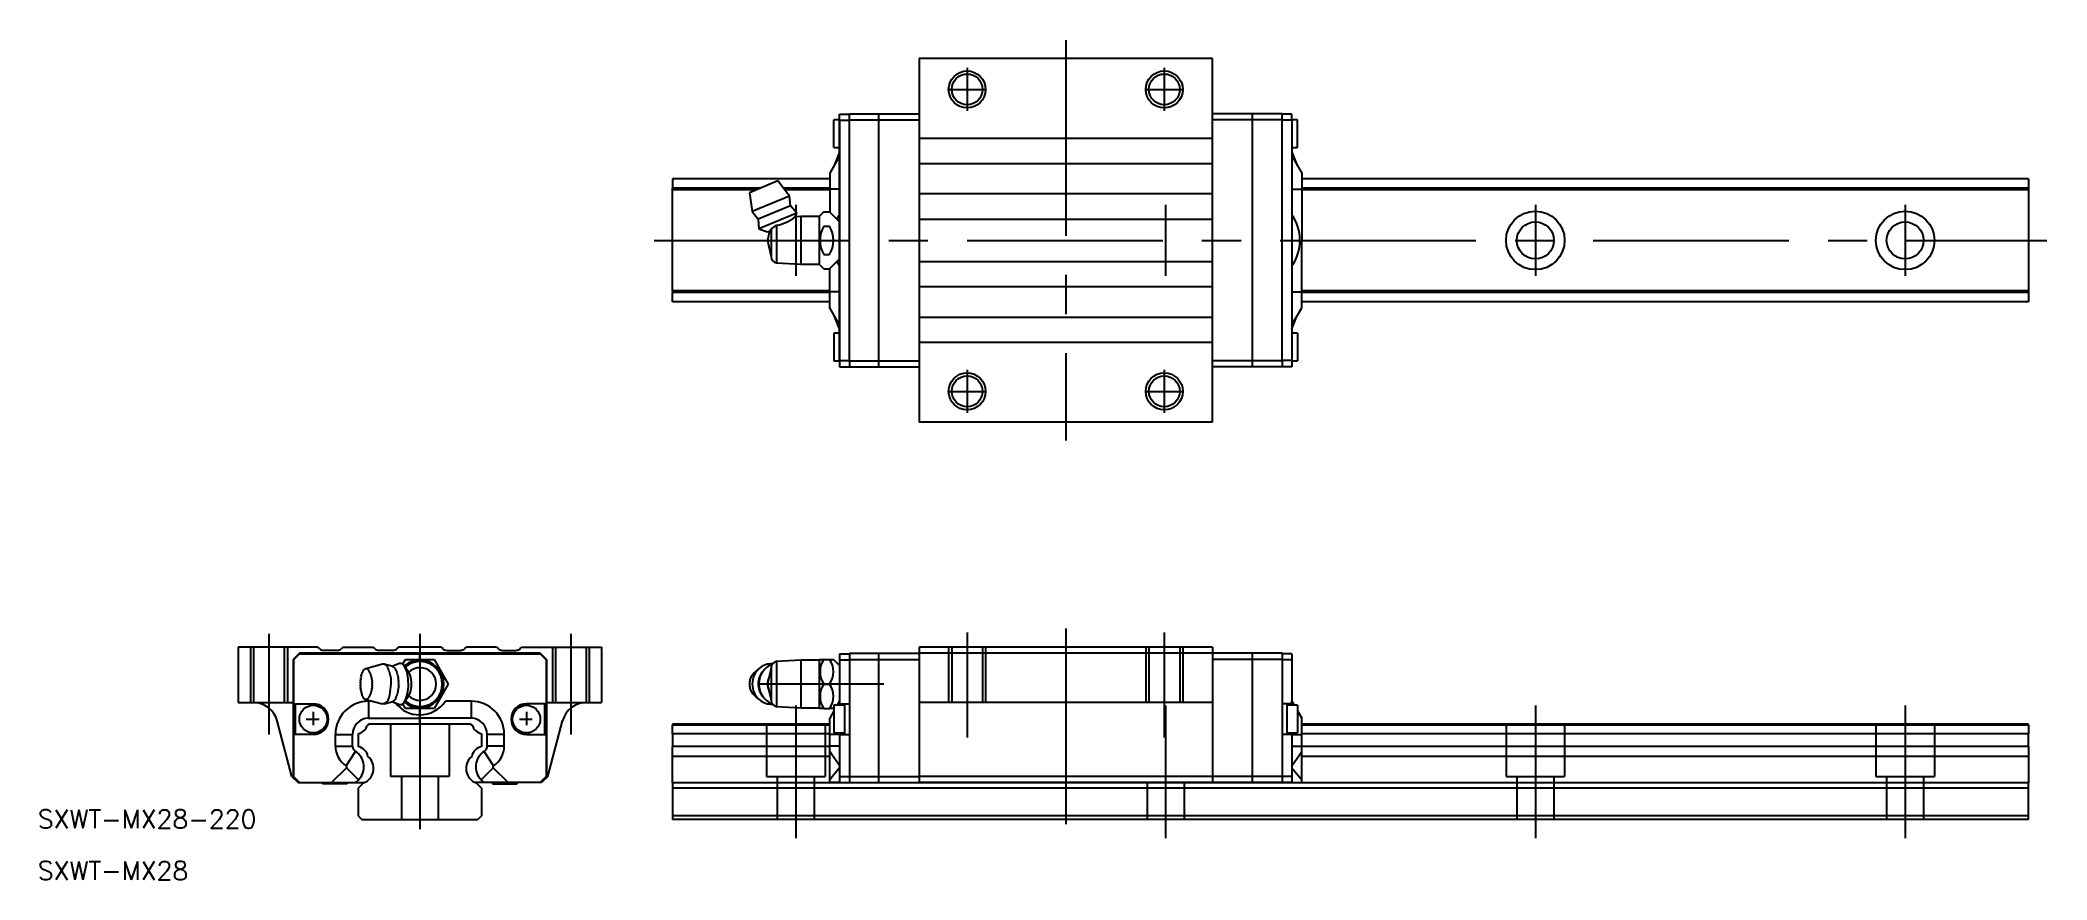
# Model space of a CAD drawing. Extents: x -62 to 264, y -10 to 126.
import ezdxf

# ---------------------------------------------------------------- set-up
doc = ezdxf.new("R2010")
doc.units = 0
doc.linetypes.add('CENTER', pattern=[50.8, 31.75, -6.35, 6.35, -6.35])
doc.linetypes.add('DASHED', pattern=[19.05, 12.7, -6.35])
doc.layers.get('0').update_dxf_attribs({"linetype": 'CONTINUOUS'})
doc.layers.add('CENTER', color=1, linetype='CENTER')
doc.styles.get("Standard").update_dxf_attribs({"font": 'txt.shx', "height": 3, "bigfont": 'bigfont.shx'})

msp = doc.modelspace()

# ---------------------------------------------------------------- linework, layer by layer
at = {"color": 7, "linetype": 'CONTINUOUS'}
for p, q in [((128.6, 123.5), (81, 123.5)), ((81, 123.5), (81, 64.5)), ((128.6, 64.5), (128.6, 123.5)), ((68.1, 114.5), (69.7, 114.5)), ((68.1, 114.5), (69.7, 114.5)), ((68.1, 113.5), (68.1, 114.5)), ((68.1, 113.5), (68.1, 114.5)), ((69.7, 114.55), (81, 114.55)), ((69.7, 113.55), (69.7, 114.55)), ((74.5, 73.45), (74.5, 114.55)), ((139.9, 114.55), (128.6, 114.55)), ((135.1, 73.45), (135.1, 114.55)), ((139.9, 113.55), (139.9, 114.55)), ((141.5, 114.5), (139.9, 114.5)), ((141.5, 113.5), (141.5, 114.5)), ((67.2, 109.05), (67.2, 113.55)), ((68.1, 113.55), (67.2, 113.55)), ((68.1, 94), (68.1, 113.5)), ((68.1, 113.5), (68.1, 94)), ((68.1, 113.5), (69.7, 113.5)), ((68.1, 113.5), (69.7, 113.5)), ((69.7, 74.45), (69.7, 113.55)), ((69.7, 113.55), (81, 113.55)), ((139.9, 113.55), (128.6, 113.55)), ((139.9, 74.45), (139.9, 113.55)), ((141.5, 113.5), (139.9, 113.5)), ((142.4, 113.55), (141.5, 113.55)), ((141.5, 113.5), (141.5, 74.5)), ((142.4, 109.05), (142.4, 113.55)), ((68.1, 107.7), (66.5, 104.93)), ((68.1, 107.7), (66.5, 104.93)), ((67.2, 109.05), (68.1, 109.05)), ((68.1, 108.33), (67.22, 106.17)), ((68.1, 108.33), (67.22, 106.17)), ((128.6, 110.55), (81, 110.55)), ((141.5, 109.05), (142.4, 109.05)), ((141.5, 108.33), (142.38, 106.17)), ((141.5, 107.7), (143.1, 104.93)), ((66.5, 104.93), (66.5, 102.33)), ((66.5, 104.93), (66.5, 102.33)), ((81, 106.45), (128.6, 106.45)), ((143.1, 104.93), (143.1, 102.33)), ((66.5, 104), (41, 104)), ((41, 104), (41, 102.48)), ((55.32, 102.48), (41, 102.48)), ((41, 102.2), (41, 102.48)), ((41, 85.8), (41, 102.2)), ((54.63, 102.2), (41, 102.2)), ((58.11, 103.64), (53.49, 101.73)), ((53.49, 101.73), (53.94, 98.67)), ((59.96, 101.16), (53.94, 98.67)), ((59.96, 101.16), (58.11, 103.64)), ((66.5, 102.48), (58.98, 102.48)), ((66.5, 102.2), (59.19, 102.2)), ((60.14, 99.61), (59.96, 101.16)), ((68.1, 102.33), (66.5, 102.33)), ((68.1, 102.33), (66.5, 102.33)), ((66.5, 102.33), (66.5, 98.6)), ((66.5, 102.33), (66.5, 98.6)), ((128.6, 101.55), (81, 101.55)), ((141.5, 102.33), (143.1, 102.33)), ((261, 104), (143.1, 104)), ((261, 102.48), (143.1, 102.48)), ((143.1, 102.33), (143.1, 94)), ((261, 102.2), (143.1, 102.2)), ((261, 104), (261, 87.6)), ((53.94, 98.67), (54.91, 97.44)), ((60.14, 99.61), (54.91, 97.44)), ((61.18, 98.42), (55.01, 95.86)), ((61.18, 98.42), (60.14, 99.61)), ((60.91, 97.82), (61.18, 98.42)), ((61.8, 97.87), (60.91, 97.82)), ((60.91, 97.82), (60.91, 97.82)), ((60.91, 97.82), (60.91, 97.82)), ((61.8, 97.87), (61.8, 90.13)), ((64.8, 97.87), (61.8, 97.87)), ((65.54, 98.62), (64.8, 97.87)), ((64.8, 97.87), (64.8, 90.13)), ((65.54, 98.62), (66.48, 98.62)), ((68.1, 97), (66.48, 98.62)), ((54.91, 97.44), (55.01, 95.86)), ((55.01, 95.86), (56.4, 95.36)), ((56.4, 95.36), (56.88, 95.55)), ((56.74, 95.5), (56.4, 94)), ((56.88, 95.55), (57, 95.81)), ((57, 95.81), (57.88, 96.45)), ((57, 95.81), (57, 91.35)), ((57.88, 96.45), (57.88, 90.36)), ((65.54, 96.31), (66.48, 96.31)), ((81, 97.45), (128.6, 97.45)), ((56.4, 94), (57, 91.35)), ((65.54, 91.69), (66.48, 91.69)), ((68.1, 74.5), (68.1, 94)), ((68.1, 94), (68.1, 74.5)), ((68.1, 94), (68.1, 74.5)), ((68.1, 94), (69.7, 94)), ((143.1, 94), (142.77, 94)), ((143.1, 85.67), (143.1, 94)), ((57.88, 90.36), (61.8, 90.13)), ((61.8, 90.13), (64.8, 90.13)), ((64.8, 90.13), (65.54, 89.38)), ((65.54, 89.38), (66.48, 89.38)), ((66.48, 89.38), (68.1, 91)), ((66.5, 85.67), (66.5, 89.4)), ((66.5, 85.67), (66.5, 89.4)), ((66.5, 85.67), (66.5, 89.4)), ((81, 90.55), (128.6, 90.55)), ((66.5, 85.8), (41, 85.8)), ((41, 85.8), (41, 85.52)), ((66.5, 85.52), (41, 85.52)), ((41, 84), (41, 85.52)), ((68.1, 85.67), (66.5, 85.67)), ((68.1, 85.67), (66.5, 85.67)), ((68.1, 85.67), (66.5, 85.67)), ((66.5, 83.07), (66.5, 85.67)), ((66.5, 83.07), (66.5, 85.67)), ((66.5, 83.07), (66.5, 85.67)), ((128.6, 86.45), (81, 86.45)), ((141.5, 85.67), (143.1, 85.67)), ((261, 85.8), (143.1, 85.8)), ((143.1, 83.07), (143.1, 85.67)), ((261, 85.52), (143.1, 85.52)), ((261, 87.6), (261, 84)), ((66.5, 84), (41, 84)), ((68.1, 80.3), (66.5, 83.07)), ((68.1, 80.3), (66.5, 83.07)), ((68.1, 80.3), (66.5, 83.07)), ((68.1, 79.67), (67.22, 81.83)), ((68.1, 79.67), (67.22, 81.83)), ((68.1, 79.67), (67.22, 81.83)), ((81, 81.55), (128.6, 81.55)), ((141.5, 80.3), (143.1, 83.07)), ((141.5, 79.67), (142.38, 81.83)), ((261, 84), (143.1, 84)), ((67.2, 78.95), (67.2, 74.45)), ((68.1, 78.95), (67.2, 78.95)), ((142.4, 78.95), (141.5, 78.95)), ((142.4, 78.95), (142.4, 74.45)), ((128.6, 77.45), (81, 77.45)), ((67.2, 74.45), (68.1, 74.45)), ((68.1, 74.5), (69.7, 74.5)), ((68.1, 74.5), (69.7, 74.5)), ((68.1, 74.5), (69.7, 74.5)), ((68.1, 74.5), (68.1, 73.5)), ((68.1, 74.5), (68.1, 73.5)), ((68.1, 74.5), (68.1, 73.5)), ((68.1, 73.5), (69.7, 73.5)), ((68.1, 73.5), (69.7, 73.5)), ((68.1, 73.5), (69.7, 73.5)), ((69.7, 74.45), (81, 74.45)), ((69.7, 74.45), (69.7, 73.45)), ((69.7, 73.45), (81, 73.45)), ((139.9, 74.45), (128.6, 74.45)), ((139.9, 73.45), (128.6, 73.45)), ((141.5, 74.5), (139.9, 74.5)), ((139.9, 74.45), (139.9, 73.45)), ((141.5, 73.5), (139.9, 73.5)), ((141.5, 74.5), (141.5, 73.5)), ((141.5, 74.45), (142.4, 74.45)), ((128.6, 64.5), (81, 64.5)), ((-16.55, 28), (-29.5, 28)), ((-29.5, 28), (-29.5, 19)), ((-19.55, 27), (-20.55, 26)), ((-19.5, 26.9), (-20.5, 25.9)), ((-19.5, 26.9), (-20.5, 25.9)), ((19.55, 27), (-19.55, 27)), ((0, 26.9), (-19.5, 26.9)), ((-19.5, 26.9), (0, 26.9)), ((-16.29, 27.74), (-16.55, 28)), ((-13.41, 27.45), (-15.59, 27.45)), ((-12.45, 28), (-12.71, 27.74)), ((-12.45, 28), (-7.55, 28)), ((-7.29, 27.74), (-7.55, 28)), ((-4.41, 27.45), (-6.59, 27.45)), ((-3.45, 28), (-3.71, 27.74)), ((3.45, 28), (-3.45, 28)), ((19.5, 26.9), (0, 26.9)), ((0, 26.9), (19.5, 26.9)), ((0, 26.9), (19.5, 26.9)), ((0, 26), (0, 26.9)), ((3.45, 28), (3.71, 27.74)), ((4.41, 27.45), (6.59, 27.45)), ((7.29, 27.74), (7.55, 28)), ((12.45, 28), (7.55, 28)), ((12.45, 28), (12.71, 27.74)), ((13.41, 27.45), (15.59, 27.45)), ((16.29, 27.74), (16.55, 28)), ((16.55, 28), (29.5, 28)), ((19.5, 26.9), (20.5, 25.9)), ((19.5, 26.9), (20.5, 25.9)), ((19.5, 26.9), (20.5, 25.9)), ((19.55, 27), (20.55, 26)), ((29.5, 28), (29.5, 19)), ((68.1, 26.9), (68.1, 25.9)), ((68.1, 26.9), (68.1, 25.9)), ((68.1, 26.9), (68.1, 25.9)), ((68.1, 26.9), (69.7, 26.9)), ((68.1, 26.9), (69.7, 26.9)), ((68.1, 26.9), (69.7, 26.9)), ((69.7, 27), (81, 27)), ((69.7, 27), (69.7, 26)), ((74.5, 6), (74.5, 27)), ((128.6, 28), (81, 28)), ((81, 28), (81, 27)), ((128.6, 27), (81, 27)), ((81, 27), (81, 20.5)), ((128.6, 28), (128.6, 27)), ((128.6, 27), (128.6, 20.5)), ((139.9, 27), (128.6, 27)), ((135.1, 6), (135.1, 27)), ((139.9, 27), (139.9, 26)), ((141.5, 26.9), (139.9, 26.9)), ((141.5, 26.9), (141.5, 25.9)), ((-20.55, 26), (-20.55, 7)), ((-20.5, 25.9), (-20.5, 18.8)), ((-20.5, 25.9), (-20.5, 18.8)), ((-6.04, 25.24), (-8.78, 24.49)), ((-4.4, 24.82), (-5.77, 25.24)), ((-3.32, 25.31), (-4.54, 24.86)), ((-2.77, 25.2), (-2.31, 26)), ((-2.14, 24.42), (-2.56, 24.98)), ((-2.31, 26), (2.31, 26)), ((-1.81, 23.93), (-2.14, 24.42)), ((-1.55, 23.43), (-1.81, 23.93)), ((2.31, 26), (4.62, 22)), ((20.5, 25.9), (20.5, 18.8)), ((20.5, 25.9), (20.5, 18.8)), ((20.5, 25.9), (20.5, 18.8)), ((20.55, 26), (20.55, 7)), ((55.11, 24.58), (54.39, 23.98)), ((57, 24.65), (56.4, 22)), ((57, 24.65), (57, 19.35)), ((61.8, 25.88), (57.88, 25.64)), ((57.88, 25.64), (57.88, 18.36)), ((61.8, 25.88), (61.8, 18.13)), ((64.8, 25.88), (61.8, 25.88)), ((64.92, 26), (64.8, 25.88)), ((64.8, 25.88), (64.8, 18.13)), ((64.92, 26), (65.54, 26)), ((65.54, 26), (66.48, 26)), ((66.48, 26), (67.1, 26)), ((68.1, 25), (67.1, 26)), ((68.1, 25.9), (68.1, 18.8)), ((68.1, 25.9), (68.1, 18.8)), ((68.1, 25.9), (68.1, 18.8)), ((68.1, 25.9), (69.7, 25.9)), ((68.1, 25.9), (69.7, 25.9)), ((68.1, 25.9), (69.7, 25.9)), ((69.7, 26), (69.7, 7)), ((69.7, 26), (81, 26)), ((139.9, 26), (128.6, 26)), ((139.9, 26), (139.9, 7)), ((141.5, 25.9), (139.9, 25.9)), ((141.5, 25.9), (141.5, 18.8)), ((-2.56, 19.02), (-2.14, 19.58)), ((-2.14, 19.58), (-1.81, 20.07)), ((-1.81, 20.07), (-1.55, 20.57)), ((4.62, 22), (2.31, 18)), ((56.4, 22), (57, 19.35)), ((65.54, 22), (66.48, 22)), ((81, 20.5), (81, 7)), ((128.6, 20.5), (128.6, 7)), ((-29.5, 19), (-20.55, 19)), ((-20.5, 18.8), (-17.3, 18.8)), ((-20.5, 18.8), (-17.3, 18.8)), ((-20.25, 18.8), (-20.25, 13.8)), ((-20.25, 18.8), (-20.25, 13.8)), ((-8.78, 19.51), (-6.04, 18.76)), ((-8.33, 19.2), (-8.33, 16.43)), ((-8.33, 19.2), (-8.33, 16.43)), ((-8.33, 16.43), (0, 16.43)), ((-8.33, 16.43), (0, 16.43)), ((-5.77, 18.76), (-4.4, 19.18)), ((-4.54, 19.14), (-3.32, 18.69)), ((-2.31, 18), (-2.77, 18.8)), ((2.31, 18), (-2.31, 18)), ((0, 17), (0, 18)), ((0, 16.43), (0, 17)), ((0, 16.43), (0, 17)), ((0, 16.43), (0, 17)), ((8.33, 16.43), (0, 16.43)), ((8.33, 16.43), (0, 16.43)), ((8.33, 16.43), (0, 16.43)), ((0, 15.5), (0, 16.43)), ((8.33, 19.2), (4.14, 19.2)), ((8.33, 19.2), (4.14, 19.2)), ((8.33, 19.2), (4.14, 19.2)), ((8.33, 19.2), (8.33, 16.43)), ((8.33, 19.2), (8.33, 16.43)), ((8.33, 19.2), (8.33, 16.43)), ((20.5, 18.8), (17.3, 18.8)), ((20.5, 18.8), (17.3, 18.8)), ((20.5, 18.8), (17.3, 18.8)), ((20.25, 18.8), (20.25, 13.8)), ((20.25, 18.8), (20.25, 13.8)), ((20.55, 19), (29.5, 19)), ((57.88, 18.36), (61.8, 18.13)), ((61.8, 18.13), (64.8, 18.13)), ((64.8, 18.13), (64.92, 18)), ((65.54, 18), (64.92, 18)), ((65.54, 18), (66.48, 18)), ((67.1, 18), (66.48, 18)), ((67.2, 17.64), (66.5, 16.43)), ((67.2, 17.64), (66.5, 16.43)), ((67.2, 17.64), (66.5, 16.43)), ((66.5, 13.83), (66.5, 16.43)), ((66.5, 13.83), (66.5, 16.43)), ((66.5, 13.83), (66.5, 16.43)), ((67.1, 18), (67.2, 18.1)), ((67.2, 18.55), (67.2, 14.05)), ((68.9, 18.55), (67.2, 18.55)), ((67.65, 18.55), (67.83, 18.73)), ((68.1, 19.2), (67.72, 18.55)), ((68.1, 19.2), (67.72, 18.55)), ((68.1, 19.2), (67.72, 18.55)), ((68.1, 18.55), (68.1, 18.8)), ((68.1, 18.55), (68.1, 18.8)), ((68.1, 18.55), (68.1, 18.8)), ((68.1, 18.8), (69.7, 18.8)), ((68.1, 18.8), (69.7, 18.8)), ((68.1, 18.8), (69.7, 18.8)), ((68.9, 18.8), (68.9, 13.8)), ((68.9, 18.8), (68.9, 13.8)), ((128.6, 19), (81, 19)), ((141.5, 18.8), (139.9, 18.8)), ((140.7, 18.8), (140.7, 13.8)), ((142.4, 18.55), (140.7, 18.55)), ((141.5, 19.2), (141.88, 18.55)), ((141.5, 18.55), (141.5, 18.8)), ((142.4, 18.55), (142.4, 14.05)), ((142.4, 17.64), (143.1, 16.43)), ((143.1, 13.83), (143.1, 16.43)), ((-20.75, 7), (-23.17, 16.04)), ((-20.5, 13.8), (-20.5, 7)), ((-20.5, 13.8), (-20.5, 7)), ((-17.3, 13.8), (-20.5, 13.8)), ((-17.3, 13.8), (-20.5, 13.8)), ((-13.7, 13.83), (-10.93, 13.83)), ((-13.7, 13.83), (-10.93, 13.83)), ((-13.7, 11.92), (-13.7, 13.83)), ((-13.7, 11.92), (-13.7, 13.83)), ((-10.93, 11.92), (-10.93, 13.83)), ((-10.93, 11.92), (-10.93, 13.83)), ((-10, 13.94), (-10, 11.86)), ((-8.2, 15.5), (-8.48, 15.34)), ((8.2, 15.5), (-8.2, 15.5)), ((8.2, 15.5), (8.48, 15.34)), ((10, 13.94), (10, 11.86)), ((13.7, 13.83), (10.93, 13.83)), ((13.7, 13.83), (10.93, 13.83)), ((13.7, 13.83), (10.93, 13.83)), ((10.93, 11.92), (10.93, 13.83)), ((10.93, 11.92), (10.93, 13.83)), ((10.93, 11.92), (10.93, 13.83)), ((13.7, 11.92), (13.7, 13.83)), ((13.7, 11.92), (13.7, 13.83)), ((13.7, 11.92), (13.7, 13.83)), ((17.3, 13.8), (20.5, 13.8)), ((17.3, 13.8), (20.5, 13.8)), ((17.3, 13.8), (20.5, 13.8)), ((20.5, 13.8), (20.5, 7)), ((20.5, 13.8), (20.5, 7)), ((20.5, 13.8), (20.5, 7)), ((20.75, 7), (23.17, 16.04)), ((66.5, 15.5), (41, 15.5)), ((41, 15.5), (41, 15.34)), ((66.5, 15.34), (41, 15.34)), ((41, 13.94), (41, 15.34)), ((66.5, 13.94), (41, 13.94)), ((41, 13.94), (41, 11.86)), ((68.1, 13.83), (66.5, 13.83)), ((68.1, 13.83), (66.5, 13.83)), ((68.1, 13.83), (66.5, 13.83)), ((66.5, 11.92), (66.5, 13.83)), ((66.5, 11.92), (66.5, 13.83)), ((66.5, 11.92), (66.5, 13.83)), ((67.2, 14.05), (68.9, 14.05)), ((68.1, 13.8), (68.1, 14.05)), ((68.1, 13.8), (68.1, 14.05)), ((68.1, 13.8), (68.1, 14.05)), ((68.1, 13.8), (68.1, 7)), ((68.1, 13.8), (68.1, 7)), ((68.1, 13.8), (68.1, 7)), ((68.1, 13.8), (69.7, 13.8)), ((68.1, 13.8), (69.7, 13.8)), ((68.1, 13.8), (69.7, 13.8)), ((141.5, 13.8), (139.9, 13.8)), ((140.7, 14.05), (142.4, 14.05)), ((141.5, 13.8), (141.5, 14.05)), ((141.5, 13.83), (143.1, 13.83)), ((141.5, 13.8), (141.5, 7)), ((261, 15.5), (143.1, 15.5)), ((261, 15.34), (143.1, 15.34)), ((261, 13.94), (143.1, 13.94)), ((143.1, 11.92), (143.1, 13.83)), ((261, 15.34), (261, 15.5)), ((261, 15.34), (261, 13.94)), ((261, 11.86), (261, 13.94)), ((-13.7, 11.92), (-10.93, 11.92)), ((-13.7, 11.92), (-10.93, 11.92)), ((-11.95, 8.73), (-10.46, 11.07)), ((-11.95, 8.73), (-10.46, 11.07)), ((11.95, 8.73), (10.46, 11.07)), ((11.95, 8.73), (10.46, 11.07)), ((11.95, 8.73), (10.46, 11.07)), ((13.7, 11.92), (10.93, 11.92)), ((13.7, 11.92), (10.93, 11.92)), ((13.7, 11.92), (10.93, 11.92)), ((66.5, 11.86), (41, 11.86)), ((41, 10.24), (41, 11.86)), ((41, 5.95), (41, 10.24)), ((66.5, 10.24), (41, 10.24)), ((68.1, 11.92), (66.5, 11.92)), ((68.1, 11.92), (66.5, 11.92)), ((68.1, 11.92), (66.5, 11.92)), ((66.5, 11.07), (66.5, 11.92)), ((66.5, 11.07), (66.5, 11.92)), ((66.5, 11.07), (66.5, 11.92)), ((68.1, 8.73), (66.5, 11.07)), ((68.1, 8.73), (66.5, 11.07)), ((68.1, 8.73), (66.5, 11.07)), ((66.5, 6.46), (66.5, 11.07)), ((66.5, 6.46), (66.5, 11.07)), ((66.5, 6.46), (66.5, 11.07)), ((141.5, 11.92), (143.1, 11.92)), ((141.5, 8.73), (143.1, 11.07)), ((143.1, 11.07), (143.1, 11.92)), ((261, 11.86), (143.1, 11.86)), ((143.1, 6.46), (143.1, 11.07)), ((261, 10.24), (143.1, 10.24)), ((261, 11.86), (261, 10.24)), ((261, 10.24), (261, 5.95)), ((-20.75, 7), (-19.75, 6)), ((-20.55, 7), (-19.55, 6)), ((-20.5, 7), (-19.5, 6)), ((-20.5, 7), (-19.5, 6)), ((-14.33, 6), (-11.91, 8.42)), ((-14.33, 6), (-11.91, 8.42)), ((-11.91, 8.42), (-9.95, 6.46)), ((-11.91, 8.42), (-9.95, 6.46)), ((11.91, 8.42), (9.95, 6.46)), ((11.91, 8.42), (9.95, 6.46)), ((11.91, 8.42), (9.95, 6.46)), ((14.33, 6), (11.91, 8.42)), ((14.33, 6), (11.91, 8.42)), ((14.33, 6), (11.91, 8.42)), ((20.5, 7), (19.5, 6)), ((20.5, 7), (19.5, 6)), ((20.5, 7), (19.5, 6)), ((20.55, 7), (19.55, 6)), ((20.75, 7), (19.75, 6)), ((68.1, 8.42), (66.5, 6.46)), ((68.1, 8.42), (66.5, 6.46)), ((68.1, 8.42), (66.5, 6.46)), ((68.1, 7), (68.1, 6)), ((68.1, 7), (68.1, 6)), ((68.1, 7), (68.1, 6)), ((68.1, 7), (69.7, 7)), ((68.1, 7), (69.7, 7)), ((68.1, 7), (69.7, 7)), ((69.7, 7), (69.7, 6)), ((69.7, 7), (81, 7)), ((128.6, 7), (81, 7)), ((81, 7), (81, 6)), ((128.6, 7), (128.6, 6)), ((139.9, 7), (128.6, 7)), ((139.9, 7), (139.9, 6)), ((141.5, 7), (139.9, 7)), ((141.5, 8.42), (143.1, 6.46)), ((141.5, 7), (141.5, 6)), ((-19.75, 6), (-19.55, 6)), ((-19.55, 6), (-19.5, 6)), ((-19.5, 6), (-14.33, 6)), ((-19.5, 6), (-14.33, 6)), ((-15.8, 6), (-15.8, 5.8)), ((-11.8, 5.8), (-15.8, 5.8)), ((-14.33, 6), (-10.42, 6)), ((-14.33, 6), (-10.42, 6)), ((-11.8, 5.8), (-11.8, 6)), ((-10.42, 6), (-9.95, 6.46)), ((-10.42, 6), (-9.95, 6.46)), ((-10.42, 6), (-9.02, 6)), ((-10.42, 6), (-9.02, 6)), ((-9.15, 5.95), (-10, 5.1)), ((-10, 5.1), (-10, 0.6)), ((10.42, 6), (9.02, 6)), ((10.42, 6), (9.02, 6)), ((10.42, 6), (9.02, 6)), ((9.15, 5.95), (10, 5.1)), ((10.42, 6), (9.95, 6.46)), ((10.42, 6), (9.95, 6.46)), ((10.42, 6), (9.95, 6.46)), ((10, 5.1), (10, 0.6)), ((14.33, 6), (10.42, 6)), ((14.33, 6), (10.42, 6)), ((14.33, 6), (10.42, 6)), ((11.8, 6), (11.8, 5.8)), ((11.8, 5.8), (15.8, 5.8)), ((19.5, 6), (14.33, 6)), ((19.5, 6), (14.33, 6)), ((19.5, 6), (14.33, 6)), ((15.8, 5.8), (15.8, 6)), ((19.55, 6), (19.5, 6)), ((19.75, 6), (19.55, 6)), ((261, 5.95), (41, 5.95)), ((41, 5.95), (41, 5.1)), ((261, 5.1), (41, 5.1)), ((41, 5.1), (41, 0.6)), ((66.5, 6), (66.5, 6.46)), ((66.5, 6), (66.5, 6.46)), ((66.5, 6), (66.5, 6.46)), ((68.1, 6), (66.5, 6)), ((68.1, 6), (66.5, 6)), ((68.1, 6), (66.5, 6)), ((68.1, 6), (69.7, 6)), ((68.1, 6), (69.7, 6)), ((68.1, 6), (69.7, 6)), ((69.7, 6), (81, 6)), ((128.6, 6), (81, 6)), ((139.9, 6), (128.6, 6)), ((141.5, 6), (139.9, 6)), ((141.5, 6), (143.1, 6)), ((143.1, 6), (143.1, 6.46)), ((261, 5.1), (261, 5.95)), ((261, 0.6), (261, 5.1)), ((-10, 0.6), (-9.4, 0)), ((-9.4, 0), (9.4, 0)), ((10, 0.6), (9.4, 0)), ((261, 0.6), (41, 0.6)), ((41, 0.6), (41, 0)), ((261, 0), (41, 0)), ((261, 0), (261, 0.6))]:
    msp.add_line(p, q, dxfattribs=at)
at = {"color": 3, "linetype": 'DASHED'}
for p, q in [((-27.5, 28), (-27.5, 19)), ((-27, 28), (-27, 19)), ((-22, 28), (-22, 19)), ((-21.5, 28), (-21.5, 19)), ((21.5, 28), (21.5, 19)), ((22, 28), (22, 19)), ((27, 28), (27, 19)), ((27.5, 28), (27.5, 19)), ((85.8, 28), (85.8, 19)), ((86.3, 28), (86.3, 19)), ((91.3, 28), (91.3, 19)), ((91.8, 28), (91.8, 19)), ((117.8, 28), (117.8, 19)), ((118.3, 28), (118.3, 19)), ((123.3, 28), (123.3, 19)), ((123.8, 28), (123.8, 19)), ((-27.25, 19), (-21.75, 19)), ((-4.75, 15.5), (-4.75, 7)), ((4.75, 15.5), (4.75, 7)), ((56.25, 15.5), (56.25, 7)), ((65.75, 15.5), (65.75, 7)), ((176.25, 15.5), (176.25, 7)), ((185.75, 15.5), (185.75, 7)), ((236.25, 15.5), (236.25, 7)), ((245.75, 15.5), (245.75, 7)), ((4.75, 7), (-4.75, 7)), ((-3, 7), (-3, 0)), ((3, 7), (3, 0)), ((56.25, 7), (65.75, 7)), ((58, 7), (58, 0)), ((64, 7), (64, 0)), ((176.25, 7), (185.75, 7)), ((178, 7), (178, 0)), ((184, 7), (184, 0)), ((236.25, 7), (245.75, 7)), ((238, 7), (238, 0)), ((244, 7), (244, 0)), ((118, 6), (118, 0)), ((124, 6), (124, 0))]:
    msp.add_line(p, q, dxfattribs=at)
at = {"linetype": 'CONTINUOUS'}
for p, q in [((-5.77, 25.24), (-6.04, 25.24)), ((-5.77, 18.76), (-6.04, 18.76))]:
    msp.add_line(p, q, dxfattribs=at)
at = {"color": 3, "linetype": 'CONTINUOUS'}
for centre in [(88.8, 118.5), (120.8, 118.5), (88.8, 69.5), (120.8, 69.5)]:
    msp.add_circle(centre, 3, dxfattribs=at)
at = {"color": 7, "linetype": 'CONTINUOUS'}
for centre, radius in [((88.8, 118.5), 2.5), ((120.8, 118.5), 2.5), ((181, 94), 4.75), ((241, 94), 4.75), ((181, 94), 3), ((241, 94), 3), ((88.8, 69.5), 2.5), ((120.8, 69.5), 2.5), ((-17.3, 16.3), 2.25), ((17.3, 16.3), 2.25)]:
    msp.add_circle(centre, radius, dxfattribs=at)
for centre, radius, start, end in [((56.48, 103.55), 7.24, 281.1312, 307.648), ((71.24, 95.49), 4.11, 139.8147, 151.2732), ((71.24, 95.49), 4.11, 139.8147, 151.2732), ((136.1, 94.22), 6.67, 358.1073, 36.0009), ((69.55, 94), 4.62, 150.0092, 209.9908), ((62.48, 94), 4.62, 330.0001, 29.9999), ((58, 91.35), 1, 180, 263.2229), ((136.1, 93.78), 6.67, 323.9991, 1.8927), ((71.24, 92.51), 4.11, 208.7268, 220.1853), ((71.24, 92.51), 4.11, 208.7268, 220.1853), ((71.24, 92.51), 4.11, 208.7268, 220.1853), ((-15.59, 28.45), 1, 225, 270), ((-13.41, 28.45), 1, 270, 315), ((-6.59, 28.45), 1, 225, 270), ((-4.41, 28.45), 1, 270, 315), ((4.41, 28.45), 1, 225, 270), ((6.59, 28.45), 1, 270, 315), ((13.41, 28.45), 1, 225, 270), ((15.59, 28.45), 1, 270, 315), ((-7.84, 22.58), 1.77, 170.1836, 176.7047), ((-13.84, 23.62), 4.32, 350.1836, 352.8665), ((-7.89, 22.88), 1.68, 165.9229, 172.8665), ((-15.06, 24.67), 5.71, 345.9229, 347.9835), ((-7.99, 23.17), 1.51, 160.0922, 167.9835), ((-31.26, 31.6), 23.24, 340.0922, 340.6158), ((-8.23, 23.49), 1.18, 149.9462, 160.6158), ((-7.16, 22.88), 2.41, 144.2871, 149.9462), ((-8.72, 24), 0.49, 97.1639, 144.2871), ((-8.83, 23.86), 0.628, 42.7713, 85.8209), ((-9.66, 23.09), 1.76, 34.4113, 42.7713), ((-9.34, 23.31), 1.37, 24.8028, 34.4113), ((-13.66, 21.32), 6.13, 22.7591, 24.8028), ((-9.7, 22.98), 1.84, 16.1339, 22.7591), ((-41.36, 13.82), 34.79, 15.7913, 16.1339), ((-9.92, 22.71), 2.12, 10.2366, 15.7913), ((23.12, 28.68), 31.46, 190.2366, 190.607), ((-10.04, 22.47), 2.29, 5.5412, 10.607), ((-6.18, 24.24), 1.08, 21.0278, 67.2834), ((-25.74, 16.72), 22.03, 18.6519, 21.0278), ((-8.85, 22.42), 4.21, 354.2322, 18.6519), ((-4.99, 23.55), 1.39, 55.0676, 65.0564), ((-4.56, 24.16), 0.646, 25.4744, 55.0676), ((16.46, 34.18), 22.64, 205.4744, 206.7542), ((-5, 23.36), 1.4, 7.3483, 26.7542), ((21.44, 26.77), 25.26, 187.3483, 189.748), ((-3.14, 24.83), 0.511, 60.8171, 110.5992), ((-3.37, 24.42), 0.984, 34.9878, 60.8171), ((-5.21, 23.13), 3.23, 7.3525, 34.9878), ((0, 22), 3.88, 229.2393, 130.7607), ((0, 22), 3.64, 229.0058, 130.9942), ((-24.05, 20.7), 22.23, 3.3561, 7.3525), ((0, 22), 2.65, 226.8285, 133.1715), ((-6.66, 22), 5.31, 344.3386, 15.6614), ((56.24, 21.99), 2.75, 156.3696, 179.7225), ((55.95, 22.11), 2.43, 129.9202, 156.3696), ((57.39, 22.01), 3.45, 155.8923, 180.1998), ((57.24, 22.08), 3.29, 130.7852, 155.8923), ((58.04, 21.99), 3.14, 141.4466, 179.7942), ((58.47, 22.02), 3.46, 163.2854, 180.3436), ((56.96, 22.4), 2.86, 85.1547, 130.7852), ((58.61, 21.98), 3.61, 146.9357, 163.2854), ((58.2, 22.25), 3.11, 109.6894, 146.9357), ((58.8, 22), 2.4, 154.7068, 179.7781), ((58, 24.65), 1, 96.7771, 180), ((68.47, 24), 3.54, 145.6279, 214.3721), ((63.56, 24), 3.54, 325.6279, 34.3721), ((-7.82, 22.29), 1.81, 173.733, 180.0616), ((-13.35, 22.28), 3.71, 356.9724, 0.0616), ((-7.82, 21.99), 1.83, 176.9724, 183.2469), ((-13.35, 21.68), 3.72, 0.1617, 3.2469), ((-7.82, 21.69), 1.81, 180.1617, 186.4986), ((-13.47, 22.91), 3.87, 353.733, 356.7047), ((-13.49, 21.05), 3.89, 3.5403, 6.4986), ((-7.84, 21.4), 1.77, 183.5403, 190.0814), ((-13.88, 20.32), 4.37, 7.4277, 10.0814), ((-7.89, 21.1), 1.67, 187.4277, 194.4141), ((-15.23, 19.22), 5.9, 12.4183, 14.4141), ((-8, 20.81), 1.5, 192.4183, 200.4132), ((-42.96, 7.8), 35.8, 20.0721, 20.4132), ((-8.25, 20.48), 1.15, 200.0721, 211.1208), ((-7.48, 20.95), 2.06, 211.1208, 217.8884), ((-8.72, 19.98), 0.477, 217.8884, 242.119), ((-8.77, 19.89), 0.381, 242.119, 267.2598), ((-8.82, 20.11), 0.597, 273.2202, 298.7005), ((-8.81, 20.1), 0.589, 298.7005, 314.972), ((-9.53, 20.81), 1.59, 314.972, 324.4048), ((-9.31, 20.66), 1.33, 324.4048, 334.4057), ((-13.18, 22.51), 5.62, 334.4057, 336.6464), ((-9.68, 21), 1.81, 336.6464, 343.3865), ((-35.48, 28.7), 28.74, 343.3865, 343.8022), ((-9.91, 21.27), 2.1, 343.8022, 349.4059), ((26.22, 14.52), 34.65, 169.0693, 169.4059), ((-10.04, 21.52), 2.28, 349.0693, 354.1585), ((8.45, 24.26), 16.29, 185.5412, 186.2483), ((8.81, 19.59), 16.67, 173.4671, 174.1585), ((-10.11, 22.23), 2.37, 1.408, 6.2483), ((-10.1, 21.76), 2.37, 353.4671, 358.3172), ((5.9, 21.29), 13.64, 177.4766, 178.3172), ((5.83, 22.62), 13.57, 181.408, 182.2531), ((-10.13, 21.99), 2.4, 357.4766, 2.2531), ((-6.93, 20.49), 2.08, 304.0454, 352.8838), ((-79.96, 29.61), 75.68, 352.8838, 354.2322), ((-4.7, 19.97), 0.842, 290.5673, 338.4782), ((-24.16, 27.65), 21.76, 338.4782, 340.7177), ((-6.12, 21.34), 2.66, 340.7177, 1.156), ((1.47, 21.49), 4.94, 174.0912, 181.156), ((-5.24, 22.19), 1.81, 354.0912, 9.748), ((-8.05, 21.97), 6.23, 331.7244, 345.9353), ((-6.97, 21.7), 5.12, 345.9353, 3.3561), ((56.12, 21.99), 2.63, 179.7225, 204.1854), ((56.03, 21.95), 2.53, 204.1854, 229.5249), ((57.5, 22.01), 3.56, 180.1998, 203.7081), ((57.16, 21.86), 3.19, 203.7081, 230.0021), ((85.8, 56.82), 48.38, 229.5249, 230.6346), ((57.89, 21.99), 2.98, 179.7942, 196.5767), ((58.77, 22.02), 3.76, 180.3436, 196.0273), ((58.12, 22.06), 3.23, 196.5767, 217.9131), ((58.36, 21.9), 3.33, 196.0273, 213.7038), ((58.38, 21.92), 3.36, 213.7038, 231.0042), ((58.86, 22.02), 2.46, 180.3823, 205.1326), ((68.47, 20), 3.54, 145.6279, 214.3721), ((63.56, 20), 3.54, 325.6279, 34.3721), ((-27.03, 15), 4, 15, 90), ((-17.3, 16.3), 2.5, 270, 90), ((-17.3, 16.3), 2.5, 270, 90), ((-8.33, 13.83), 5.37, 90.0008, 179.9992), ((-8.33, 13.83), 5.37, 90.0008, 179.9992), ((-8.33, 13.83), 2.6, 90, 180), ((-8.33, 13.83), 2.6, 90, 180), ((0, 22), 5, 218.0521, 269.9873), ((0, 22), 5, 218.0521, 269.9873), ((-3.12, 19.59), 0.919, 257.7557, 277.7073), ((-3.03, 18.92), 0.242, 277.7073, 306.3092), ((-2.06, 17.59), 1.41, 120.5653, 126.3092), ((-3.06, 19.29), 0.561, 300.5653, 331.7244), ((0, 22), 5, 270.0118, 325.9324), ((0, 22), 5, 270.0118, 325.9324), ((0, 22), 5, 270.0118, 325.9324), ((8.33, 13.83), 5.37, 0.0008, 89.9992), ((8.33, 13.83), 5.37, 0.0008, 89.9992), ((8.33, 13.83), 5.37, 0.0008, 89.9992), ((8.33, 13.83), 2.6, 0, 90), ((8.33, 13.83), 2.6, 0, 90), ((8.33, 13.83), 2.6, 0, 90), ((17.3, 16.3), 2.5, 90, 270), ((17.3, 16.3), 2.5, 90, 270), ((17.3, 16.3), 2.5, 90, 270), ((27.03, 15), 4, 90, 165), ((57.01, 21.68), 2.95, 230.0021, 251.8623), ((56.95, 21.5), 2.76, 251.8623, 275.2328), ((58.1, 21.56), 2.9, 231.0042, 250.9998), ((58, 19.35), 1, 180, 263.2229), ((105.76, 17.86), 37.68, 177.9624, 178.5672), ((105.74, 17.86), 37.66, 177.9623, 178.5689), ((105.74, 17.86), 37.66, 177.9623, 178.5689), ((103.84, 17.86), 37.68, 1.4328, 2.0376), ((-10.48, 15.98), 2.1, 283.2606, 342.1056), ((10.48, 15.98), 2.1, 197.8944, 256.7394), ((-9.93, 11.92), 3.77, 180, 237.6682), ((-9.93, 11.92), 3.77, 180, 237.6682), ((-9.93, 11.92), 1, 180, 237.6682), ((-9.93, 11.92), 1, 180, 237.6682), ((-12.05, 8.56), 2.97, 315, 57.6682), ((-12.05, 8.56), 2.97, 315, 57.6682), ((-10.48, 9.82), 2.1, 11.6297, 76.7394), ((-10, 8.3), 2.5, 289.8363, 50.9443), ((10, 8.3), 2.5, 129.0557, 250.1637), ((10.48, 9.82), 2.1, 103.2606, 168.3703), ((12.05, 8.56), 2.97, 122.3318, 225), ((12.05, 8.56), 2.97, 122.3318, 225), ((12.05, 8.56), 2.97, 122.3318, 225), ((9.93, 11.92), 1, 302.3318, 0), ((9.93, 11.92), 1, 302.3318, 0), ((9.93, 11.92), 1, 302.3318, 0), ((9.93, 11.92), 3.77, 302.3318, 0), ((9.93, 11.92), 3.77, 302.3318, 0), ((9.93, 11.92), 3.77, 302.3318, 0), ((-12.05, 8.56), 0.2, 315.0001, 57.6681), ((12.05, 8.56), 0.2, 122.3318, 224.9999)]:
    msp.add_arc(centre, radius, start, end, dxfattribs=at)
at = {"layer": 'CENTER', "color": 1, "linetype": 'CENTER'}
for p, q in [((104.8, 126.5), (104.8, 61.5)), ((88.8, 122), (88.8, 115)), ((120.8, 122), (120.8, 115)), ((85.8, 118.5), (91.8, 118.5)), ((117.8, 118.5), (123.8, 118.5)), ((61, 99.75), (61, 88.25)), ((121, 99.75), (121, 88.25)), ((181, 99.75), (181, 88.25)), ((241, 99.75), (241, 88.25)), ((38, 94), (264, 94)), ((88.8, 73), (88.8, 66)), ((120.8, 73), (120.8, 66)), ((85.8, 69.5), (91.8, 69.5)), ((117.8, 69.5), (123.8, 69.5)), ((-24.5, 30.17), (-24.5, 13.81)), ((0, 30.17), (0, -2.06)), ((24.5, 30.17), (24.5, 13.81)), ((88.8, 30.36), (88.8, 13.31)), ((104.8, 31), (104.8, -3)), ((120.8, 30.36), (120.8, 13.31)), ((75.31, 22), (54.77, 22)), ((-18.45, 16.3), (-16.35, 16.3)), ((-17.3, 17.5), (-17.3, 15.3)), ((16.15, 16.3), (18.25, 16.3)), ((17.3, 17.5), (17.3, 15.3)), ((61, 18.5), (61, -3)), ((121, 18.5), (121, -3)), ((181, 18.5), (181, -3)), ((241, 18.5), (241, -3))]:
    msp.add_line(p, q, dxfattribs=at)

# ---------------------------------------------------------------- texts
at = {"color": 7, "linetype": 'CONTINUOUS'}
for s, p in [('SXWT-MX28-220', (-62, -1.42)), ('SXWT-MX28', (-62, -9.79))]:
    msp.add_text(s, height=3, dxfattribs=at).set_placement(p)

doc.saveas('drawing.dxf')
